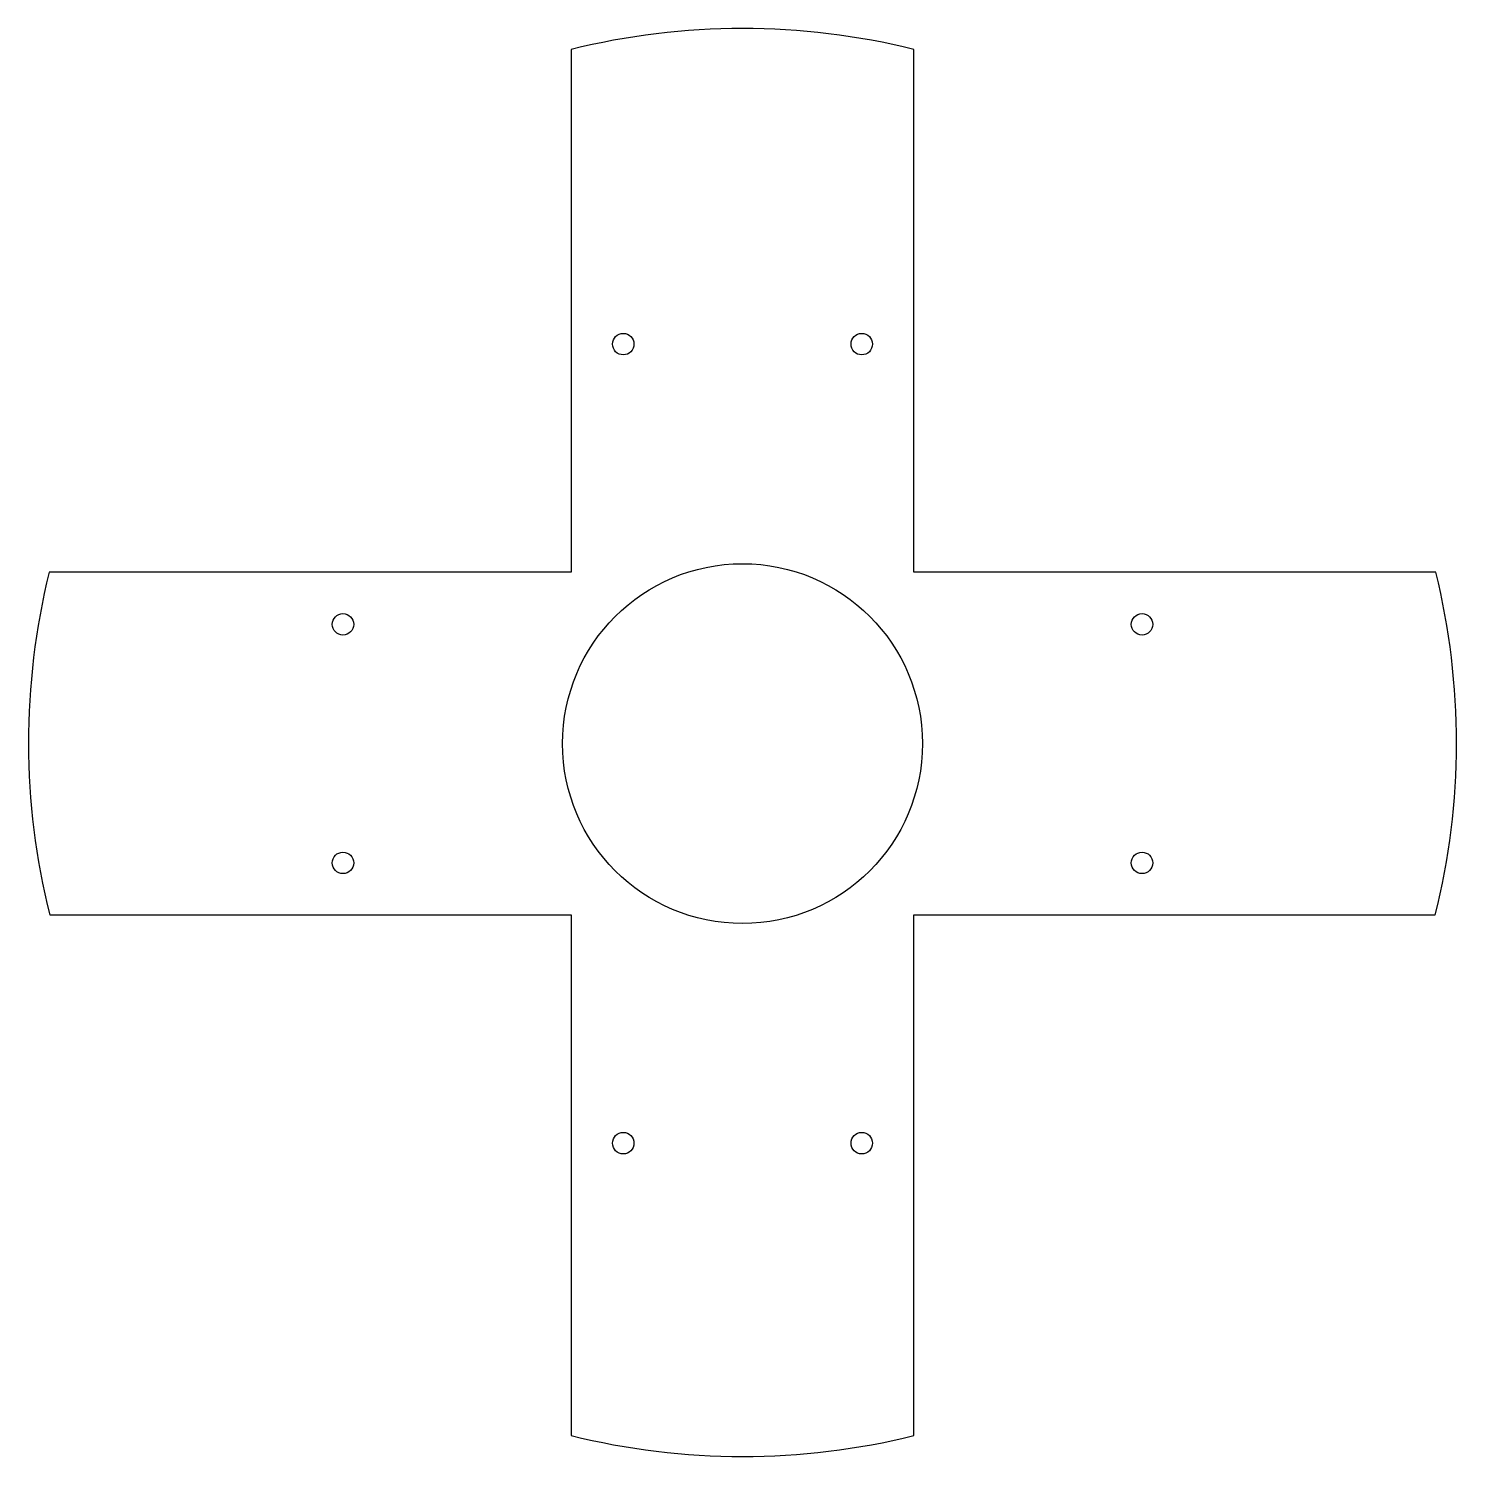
# Model space of a CAD drawing. Header units: millimetres. Extents: x -44 to 206, y -173 to 77.
import ezdxf

# ---------------------------------------------------------------- set-up
doc = ezdxf.new("R2010")
doc.units = ezdxf.units.MM
doc.layers.get('0').update_dxf_attribs({"linetype": 'CONTINUOUS'})

msp = doc.modelspace()

# ---------------------------------------------------------------- linework, layer by layer
msp.add_lwpolyline([(111, -78), (202.3, -78, 0.12178), (202.4, -18), (111, -18), (111, 73.55, 0.121808), (50.99, 73.54), (50.99, -18), (-40.4, -18, 0.12178), (-40.3, -78), (50.99, -78), (50.99, -85.99), (50.99, -85.99), (50.99, -169.14, 0.121808), (111, -169.15)], format="xyb", close=True)
for centre, radius in [((60.12, 21.95), 1.88), ((101.88, 21.95), 1.88), ((81, -48), 31.5), ((11.05, -27.12), 1.88), ((150.95, -27.12), 1.88), ((11.05, -68.88), 1.88), ((150.95, -68.88), 1.88), ((60.12, -117.95), 1.88), ((101.88, -117.95), 1.88)]:
    msp.add_circle(centre, radius)

doc.saveas('drawing.dxf')
